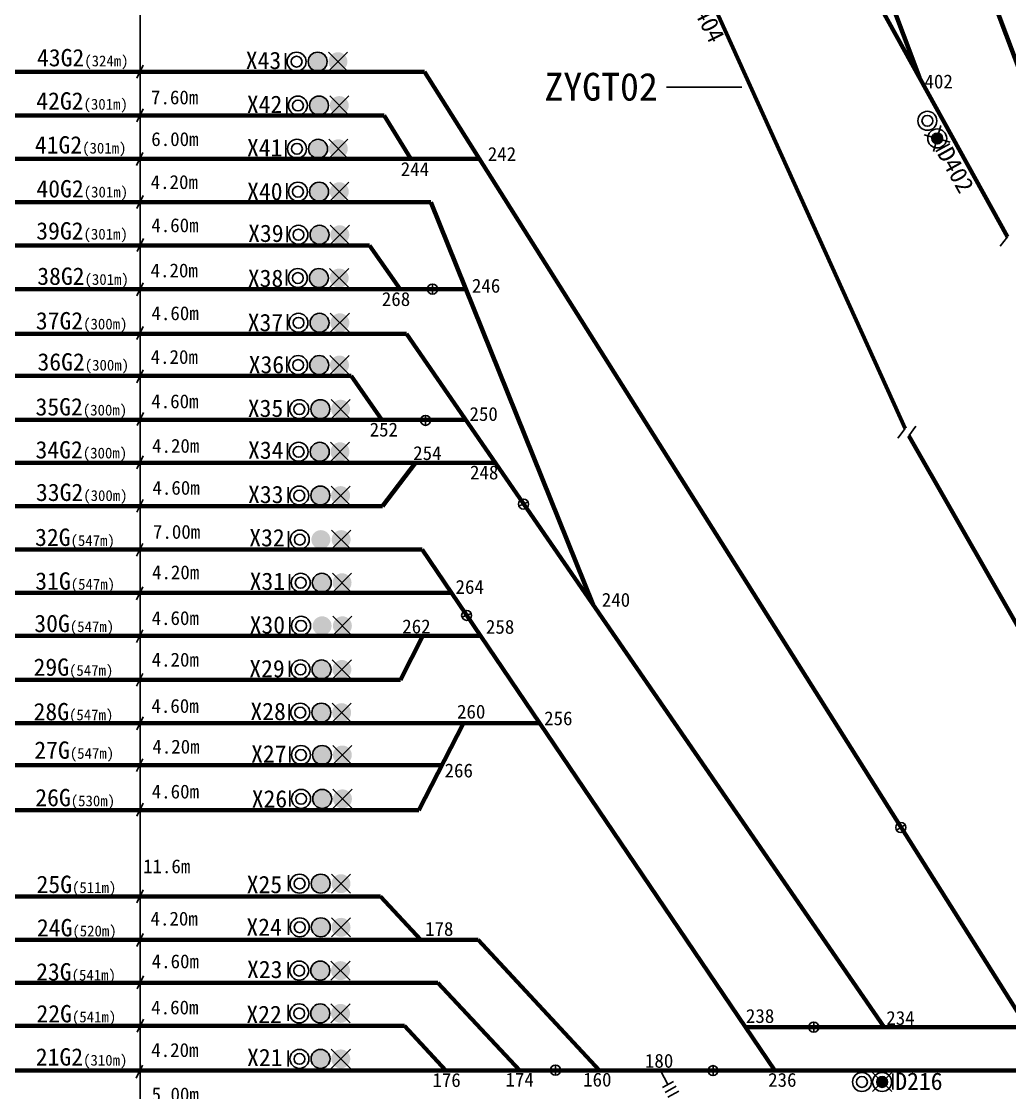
# Model space of a CAD drawing. Header units: millimetres. Extents: x -17381 to -15684, y 1883 to 2345.
# Drawn here: x -17165.2 to -17108.4, y 1957.3 to 2018.9 of the extents above; entities that cross this region are included whole.
import ezdxf

# ---------------------------------------------------------------- set-up
doc = ezdxf.new("R2010")
doc.units = ezdxf.units.MM
doc.layers.add('1', color=1, linetype='Continuous')
doc.layers.add('站台', color=7, linetype='Continuous')
doc.styles.get("Standard").update_dxf_attribs({"font": ''})
doc.styles.add('宋体', font='')
doc.styles.get('Standard').set_extended_font_data('SimSun')
doc.styles.get('宋体').set_extended_font_data('SimSun')

# ---------------------------------------------------------------- blocks, each defined once
blk = doc.blocks.new('qxjyj')
at = {"layer": '1', "color": 1}
blk.add_line((0, 1.6), (0, -1.6), dxfattribs=at)
blk.add_circle((-0.01, 0), 1.6, dxfattribs=at)

msp = doc.modelspace()

# ---------------------------------------------------------------- hatches: boundary and pattern name
at = {"lineweight": -3}
for points in [[(-17148.734, 2016.623, 1), (-17147.642, 2016.623, 1)], [(-17148.659, 2014.095, 1), (-17147.567, 2014.095, 1)], [(-17148.713, 2011.606, 1), (-17147.621, 2011.606, 1)], [(-17148.655, 2009.136, 1), (-17147.563, 2009.136, 1)], [(-17148.628, 2006.656, 1), (-17147.536, 2006.656, 1)], [(-17148.664, 2004.165, 1), (-17147.572, 2004.165, 1)], [(-17148.625, 2001.588, 1), (-17147.533, 2001.588, 1)], [(-17148.646, 1999.153, 1), (-17147.554, 1999.153, 1)], [(-17148.582, 1996.611, 1), (-17147.49, 1996.611, 1)], [(-17148.617, 1994.158, 1), (-17147.525, 1994.158, 1)], [(-17148.582, 1991.636, 1), (-17147.49, 1991.636, 1)], [(-17148.55, 1989.102, 1), (-17147.458, 1989.102, 1)], [(-17148.498, 1986.617, 1), (-17147.406, 1986.617, 1)], [(-17148.479, 1984.138, 1), (-17147.387, 1984.138, 1)], [(-17148.509, 1981.625, 1), (-17147.417, 1981.625, 1)], [(-17148.524, 1979.138, 1), (-17147.432, 1979.138, 1)], [(-17148.483, 1976.7, 1), (-17147.391, 1976.7, 1)], [(-17148.474, 1974.171, 1), (-17147.382, 1974.171, 1)], [(-17148.56, 1969.29, 1), (-17147.468, 1969.29, 1)], [(-17148.556, 1966.777, 1), (-17147.464, 1966.777, 1)], [(-17148.585, 1964.283, 1), (-17147.493, 1964.283, 1)], [(-17148.585, 1961.819, 1), (-17147.493, 1961.819, 1)], [(-17148.57, 1959.199, 1), (-17147.478, 1959.199, 1)]]:
    msp.add_hatch(color=2, dxfattribs=at).paths.add_polyline_path(points)
h = msp.add_hatch(color=1, dxfattribs=at)
h.paths.add_polyline_path([(-17147.407, 2017.009, 0.198912), (-17147.567, 2016.623, 0.198912), (-17147.407, 2016.237), (-17147.021, 2016.623)])
h.paths.add_polyline_path([(-17147.407, 2017.009), (-17147.021, 2016.623), (-17146.635, 2017.009, 0.414214)])
h.paths.add_polyline_path([(-17146.635, 2017.009), (-17147.021, 2016.623), (-17146.635, 2016.237, 0.198912), (-17146.475, 2016.623, 0.198912)])
h.paths.add_polyline_path([(-17146.635, 2016.237), (-17147.021, 2016.623), (-17147.407, 2016.237, 0.414214)])
h = msp.add_hatch(color=1, dxfattribs=at)
h.paths.add_polyline_path([(-17147.407, 2016.237, -0.198912), (-17147.567, 2016.623, -0.198912), (-17147.407, 2017.009), (-17147.021, 2016.623)])
h.paths.add_polyline_path([(-17147.407, 2016.237), (-17147.021, 2016.623), (-17146.635, 2016.237, -0.414214)])
h.paths.add_polyline_path([(-17146.635, 2016.237), (-17147.021, 2016.623), (-17146.635, 2017.009, -0.198912), (-17146.475, 2016.623, -0.198912)])
h.paths.add_polyline_path([(-17146.635, 2017.009), (-17147.021, 2016.623), (-17147.407, 2017.009, -0.414214)])
h = msp.add_hatch(color=1, dxfattribs=at)
h.paths.add_polyline_path([(-17147.331, 2014.481, 0.198912), (-17147.491, 2014.095, 0.198912), (-17147.331, 2013.709), (-17146.945, 2014.095)])
h.paths.add_polyline_path([(-17147.331, 2014.481), (-17146.945, 2014.095), (-17146.559, 2014.481, 0.414214)])
h.paths.add_polyline_path([(-17146.559, 2014.481), (-17146.945, 2014.095), (-17146.559, 2013.709, 0.198912), (-17146.399, 2014.095, 0.198912)])
h.paths.add_polyline_path([(-17146.559, 2013.709), (-17146.945, 2014.095), (-17147.331, 2013.709, 0.414214)])
h = msp.add_hatch(color=1, dxfattribs=at)
h.paths.add_polyline_path([(-17147.331, 2013.709, -0.198912), (-17147.491, 2014.095, -0.198912), (-17147.331, 2014.481), (-17146.945, 2014.095)])
h.paths.add_polyline_path([(-17147.331, 2013.709), (-17146.945, 2014.095), (-17146.559, 2013.709, -0.414214)])
h.paths.add_polyline_path([(-17146.559, 2013.709), (-17146.945, 2014.095), (-17146.559, 2014.481, -0.198912), (-17146.399, 2014.095, -0.198912)])
h.paths.add_polyline_path([(-17146.559, 2014.481), (-17146.945, 2014.095), (-17147.331, 2014.481, -0.414214)])
h = msp.add_hatch(color=1, dxfattribs=at)
h.paths.add_polyline_path([(-17147.386, 2011.992, 0.198912), (-17147.546, 2011.606, 0.198912), (-17147.386, 2011.22), (-17147, 2011.606)])
h.paths.add_polyline_path([(-17147.386, 2011.992), (-17147, 2011.606), (-17146.613, 2011.992, 0.414214)])
h.paths.add_polyline_path([(-17146.613, 2011.992), (-17147, 2011.606), (-17146.613, 2011.22, 0.198912), (-17146.454, 2011.606, 0.198912)])
h.paths.add_polyline_path([(-17146.613, 2011.22), (-17147, 2011.606), (-17147.386, 2011.22, 0.414214)])
h = msp.add_hatch(color=1, dxfattribs=at)
h.paths.add_polyline_path([(-17147.386, 2011.22, -0.198912), (-17147.546, 2011.606, -0.198912), (-17147.386, 2011.992), (-17147, 2011.606)])
h.paths.add_polyline_path([(-17147.386, 2011.22), (-17147, 2011.606), (-17146.613, 2011.22, -0.414214)])
h.paths.add_polyline_path([(-17146.613, 2011.22), (-17147, 2011.606), (-17146.613, 2011.992, -0.198912), (-17146.454, 2011.606, -0.198912)])
h.paths.add_polyline_path([(-17146.613, 2011.992), (-17147, 2011.606), (-17147.386, 2011.992, -0.414214)])
h = msp.add_hatch(color=5, dxfattribs=at)
h.paths.add_polyline_path([(-17112.445, 2012.503), (-17112.531, 2012.203), (-17112.23, 2012.118, 0.414214)])
h.paths.add_polyline_path([(-17112.531, 2012.203), (-17112.445, 2012.503, 0.198912), (-17112.683, 2012.475, 0.198912), (-17112.831, 2012.288)])
h.paths.add_polyline_path([(-17112.531, 2012.203), (-17112.831, 2012.288, 0.414214), (-17112.616, 2011.903)])
h.paths.add_polyline_path([(-17112.23, 2012.118), (-17112.531, 2012.203), (-17112.616, 2011.903, 0.198912), (-17112.378, 2011.93, 0.198912)])
h = msp.add_hatch(color=1, dxfattribs=at)
h.paths.add_polyline_path([(-17147.328, 2009.522, 0.198912), (-17147.488, 2009.136, 0.198912), (-17147.328, 2008.75), (-17146.942, 2009.136)])
h.paths.add_polyline_path([(-17147.328, 2009.522), (-17146.942, 2009.136), (-17146.555, 2009.522, 0.414214)])
h.paths.add_polyline_path([(-17146.555, 2009.522), (-17146.942, 2009.136), (-17146.555, 2008.75, 0.198912), (-17146.396, 2009.136, 0.198912)])
h.paths.add_polyline_path([(-17146.555, 2008.75), (-17146.942, 2009.136), (-17147.328, 2008.75, 0.414214)])
h = msp.add_hatch(color=1, dxfattribs=at)
h.paths.add_polyline_path([(-17147.328, 2008.75, -0.198912), (-17147.488, 2009.136, -0.198912), (-17147.328, 2009.522), (-17146.942, 2009.136)])
h.paths.add_polyline_path([(-17147.328, 2008.75), (-17146.942, 2009.136), (-17146.555, 2008.75, -0.414214)])
h.paths.add_polyline_path([(-17146.555, 2008.75), (-17146.942, 2009.136), (-17146.555, 2009.522, -0.198912), (-17146.396, 2009.136, -0.198912)])
h.paths.add_polyline_path([(-17146.555, 2009.522), (-17146.942, 2009.136), (-17147.328, 2009.522, -0.414214)])
h = msp.add_hatch(color=1, dxfattribs=at)
h.paths.add_polyline_path([(-17147.301, 2007.042, 0.198912), (-17147.461, 2006.656, 0.198912), (-17147.301, 2006.27), (-17146.915, 2006.656)])
h.paths.add_polyline_path([(-17147.301, 2007.042), (-17146.915, 2006.656), (-17146.529, 2007.042, 0.414214)])
h.paths.add_polyline_path([(-17146.529, 2007.042), (-17146.915, 2006.656), (-17146.529, 2006.27, 0.198912), (-17146.369, 2006.656, 0.198912)])
h.paths.add_polyline_path([(-17146.529, 2006.27), (-17146.915, 2006.656), (-17147.301, 2006.27, 0.414214)])
h = msp.add_hatch(color=1, dxfattribs=at)
h.paths.add_polyline_path([(-17147.301, 2006.27, -0.198912), (-17147.461, 2006.656, -0.198912), (-17147.301, 2007.042), (-17146.915, 2006.656)])
h.paths.add_polyline_path([(-17147.301, 2006.27), (-17146.915, 2006.656), (-17146.529, 2006.27, -0.414214)])
h.paths.add_polyline_path([(-17146.529, 2006.27), (-17146.915, 2006.656), (-17146.529, 2007.042, -0.198912), (-17146.369, 2006.656, -0.198912)])
h.paths.add_polyline_path([(-17146.529, 2007.042), (-17146.915, 2006.656), (-17147.301, 2007.042, -0.414214)])
h = msp.add_hatch(color=1, dxfattribs=at)
h.paths.add_polyline_path([(-17147.336, 2004.551, 0.198912), (-17147.496, 2004.165, 0.198912), (-17147.336, 2003.779), (-17146.95, 2004.165)])
h.paths.add_polyline_path([(-17147.336, 2004.551), (-17146.95, 2004.165), (-17146.564, 2004.551, 0.414214)])
h.paths.add_polyline_path([(-17146.564, 2004.551), (-17146.95, 2004.165), (-17146.564, 2003.779, 0.198912), (-17146.404, 2004.165, 0.198912)])
h.paths.add_polyline_path([(-17146.564, 2003.779), (-17146.95, 2004.165), (-17147.336, 2003.779, 0.414214)])
h = msp.add_hatch(color=1, dxfattribs=at)
h.paths.add_polyline_path([(-17147.336, 2003.779, -0.198912), (-17147.496, 2004.165, -0.198912), (-17147.336, 2004.551), (-17146.95, 2004.165)])
h.paths.add_polyline_path([(-17147.336, 2003.779), (-17146.95, 2004.165), (-17146.564, 2003.779, -0.414214)])
h.paths.add_polyline_path([(-17146.564, 2003.779), (-17146.95, 2004.165), (-17146.564, 2004.551, -0.198912), (-17146.404, 2004.165, -0.198912)])
h.paths.add_polyline_path([(-17146.564, 2004.551), (-17146.95, 2004.165), (-17147.336, 2004.551, -0.414214)])
h = msp.add_hatch(color=1, dxfattribs=at)
h.paths.add_polyline_path([(-17147.297, 2001.974, 0.198912), (-17147.457, 2001.588, 0.198912), (-17147.297, 2001.202), (-17146.911, 2001.588)])
h.paths.add_polyline_path([(-17147.297, 2001.974), (-17146.911, 2001.588), (-17146.525, 2001.974, 0.414214)])
h.paths.add_polyline_path([(-17146.525, 2001.974), (-17146.911, 2001.588), (-17146.525, 2001.202, 0.198912), (-17146.365, 2001.588, 0.198912)])
h.paths.add_polyline_path([(-17146.525, 2001.202), (-17146.911, 2001.588), (-17147.297, 2001.202, 0.414214)])
h = msp.add_hatch(color=1, dxfattribs=at)
h.paths.add_polyline_path([(-17147.297, 2001.202, -0.198912), (-17147.457, 2001.588, -0.198912), (-17147.297, 2001.974), (-17146.911, 2001.588)])
h.paths.add_polyline_path([(-17147.297, 2001.202), (-17146.911, 2001.588), (-17146.525, 2001.202, -0.414214)])
h.paths.add_polyline_path([(-17146.525, 2001.202), (-17146.911, 2001.588), (-17146.525, 2001.974, -0.198912), (-17146.365, 2001.588, -0.198912)])
h.paths.add_polyline_path([(-17146.525, 2001.974), (-17146.911, 2001.588), (-17147.297, 2001.974, -0.414214)])
h = msp.add_hatch(color=1, dxfattribs=at)
h.paths.add_polyline_path([(-17147.318, 1999.539, 0.198912), (-17147.478, 1999.153, 0.198912), (-17147.318, 1998.767), (-17146.932, 1999.153)])
h.paths.add_polyline_path([(-17147.318, 1999.539), (-17146.932, 1999.153), (-17146.546, 1999.539, 0.414214)])
h.paths.add_polyline_path([(-17146.546, 1999.539), (-17146.932, 1999.153), (-17146.546, 1998.767, 0.198912), (-17146.386, 1999.153, 0.198912)])
h.paths.add_polyline_path([(-17146.546, 1998.767), (-17146.932, 1999.153), (-17147.318, 1998.767, 0.414214)])
h = msp.add_hatch(color=1, dxfattribs=at)
h.paths.add_polyline_path([(-17147.318, 1998.767, -0.198912), (-17147.478, 1999.153, -0.198912), (-17147.318, 1999.539), (-17146.932, 1999.153)])
h.paths.add_polyline_path([(-17147.318, 1998.767), (-17146.932, 1999.153), (-17146.546, 1998.767, -0.414214)])
h.paths.add_polyline_path([(-17146.546, 1998.767), (-17146.932, 1999.153), (-17146.546, 1999.539, -0.198912), (-17146.386, 1999.153, -0.198912)])
h.paths.add_polyline_path([(-17146.546, 1999.539), (-17146.932, 1999.153), (-17147.318, 1999.539, -0.414214)])
h = msp.add_hatch(color=1, dxfattribs=at)
h.paths.add_polyline_path([(-17147.254, 1996.997, 0.198912), (-17147.414, 1996.611, 0.198912), (-17147.254, 1996.225), (-17146.868, 1996.611)])
h.paths.add_polyline_path([(-17147.254, 1996.997), (-17146.868, 1996.611), (-17146.482, 1996.997, 0.414214)])
h.paths.add_polyline_path([(-17146.482, 1996.997), (-17146.868, 1996.611), (-17146.482, 1996.225, 0.198912), (-17146.322, 1996.611, 0.198912)])
h.paths.add_polyline_path([(-17146.482, 1996.225), (-17146.868, 1996.611), (-17147.254, 1996.225, 0.414214)])
h = msp.add_hatch(color=1, dxfattribs=at)
h.paths.add_polyline_path([(-17147.254, 1996.225, -0.198912), (-17147.414, 1996.611, -0.198912), (-17147.254, 1996.997), (-17146.868, 1996.611)])
h.paths.add_polyline_path([(-17147.254, 1996.225), (-17146.868, 1996.611), (-17146.482, 1996.225, -0.414214)])
h.paths.add_polyline_path([(-17146.482, 1996.225), (-17146.868, 1996.611), (-17146.482, 1996.997, -0.198912), (-17146.322, 1996.611, -0.198912)])
h.paths.add_polyline_path([(-17146.482, 1996.997), (-17146.868, 1996.611), (-17147.254, 1996.997, -0.414214)])
h = msp.add_hatch(color=1, dxfattribs=at)
h.paths.add_polyline_path([(-17147.29, 1994.544, 0.198912), (-17147.45, 1994.158, 0.198912), (-17147.29, 1993.772), (-17146.904, 1994.158)])
h.paths.add_polyline_path([(-17147.29, 1994.544), (-17146.904, 1994.158), (-17146.517, 1994.544, 0.414214)])
h.paths.add_polyline_path([(-17146.517, 1994.544), (-17146.904, 1994.158), (-17146.517, 1993.772, 0.198912), (-17146.358, 1994.158, 0.198912)])
h.paths.add_polyline_path([(-17146.517, 1993.772), (-17146.904, 1994.158), (-17147.29, 1993.772, 0.414214)])
h = msp.add_hatch(color=1, dxfattribs=at)
h.paths.add_polyline_path([(-17147.29, 1993.772, -0.198912), (-17147.45, 1994.158, -0.198912), (-17147.29, 1994.544), (-17146.904, 1994.158)])
h.paths.add_polyline_path([(-17147.29, 1993.772), (-17146.904, 1994.158), (-17146.517, 1993.772, -0.414214)])
h.paths.add_polyline_path([(-17146.517, 1993.772), (-17146.904, 1994.158), (-17146.517, 1994.544, -0.198912), (-17146.358, 1994.158, -0.198912)])
h.paths.add_polyline_path([(-17146.517, 1994.544), (-17146.904, 1994.158), (-17147.29, 1994.544, -0.414214)])
h = msp.add_hatch(color=1, dxfattribs=at)
h.paths.add_polyline_path([(-17147.254, 1992.022, 0.198912), (-17147.414, 1991.636, 0.198912), (-17147.254, 1991.25), (-17146.868, 1991.636)])
h.paths.add_polyline_path([(-17147.254, 1992.022), (-17146.868, 1991.636), (-17146.482, 1992.022, 0.414214)])
h.paths.add_polyline_path([(-17146.482, 1992.022), (-17146.868, 1991.636), (-17146.482, 1991.25, 0.198912), (-17146.322, 1991.636, 0.198912)])
h.paths.add_polyline_path([(-17146.482, 1991.25), (-17146.868, 1991.636), (-17147.254, 1991.25, 0.414214)])
h = msp.add_hatch(color=1, dxfattribs=at)
h.paths.add_polyline_path([(-17147.254, 1991.25, -0.198912), (-17147.414, 1991.636, -0.198912), (-17147.254, 1992.022), (-17146.868, 1991.636)])
h.paths.add_polyline_path([(-17147.254, 1991.25), (-17146.868, 1991.636), (-17146.482, 1991.25, -0.414214)])
h.paths.add_polyline_path([(-17146.482, 1991.25), (-17146.868, 1991.636), (-17146.482, 1992.022, -0.198912), (-17146.322, 1991.636, -0.198912)])
h.paths.add_polyline_path([(-17146.482, 1992.022), (-17146.868, 1991.636), (-17147.254, 1992.022, -0.414214)])
h = msp.add_hatch(color=1, dxfattribs=at)
h.paths.add_polyline_path([(-17147.223, 1988.716, -0.198912), (-17147.383, 1989.102, -0.198912), (-17147.223, 1989.488), (-17146.837, 1989.102)])
h.paths.add_polyline_path([(-17147.223, 1988.716), (-17146.837, 1989.102), (-17146.45, 1988.716, -0.414214)])
h.paths.add_polyline_path([(-17146.45, 1988.716), (-17146.837, 1989.102), (-17146.45, 1989.488, -0.198912), (-17146.291, 1989.102, -0.198912)])
h.paths.add_polyline_path([(-17146.45, 1989.488), (-17146.837, 1989.102), (-17147.223, 1989.488, -0.414214)])
h = msp.add_hatch(color=1, dxfattribs=at)
h.paths.add_polyline_path([(-17147.171, 1987.003, 0.198912), (-17147.331, 1986.617, 0.198912), (-17147.171, 1986.231), (-17146.785, 1986.617)])
h.paths.add_polyline_path([(-17147.171, 1987.003), (-17146.785, 1986.617), (-17146.398, 1987.003, 0.414214)])
h.paths.add_polyline_path([(-17146.398, 1987.003), (-17146.785, 1986.617), (-17146.398, 1986.231, 0.198912), (-17146.239, 1986.617, 0.198912)])
h.paths.add_polyline_path([(-17146.398, 1986.231), (-17146.785, 1986.617), (-17147.171, 1986.231, 0.414214)])
h = msp.add_hatch(color=1, dxfattribs=at)
h.paths.add_polyline_path([(-17147.171, 1986.231, -0.198912), (-17147.331, 1986.617, -0.198912), (-17147.171, 1987.003), (-17146.785, 1986.617)])
h.paths.add_polyline_path([(-17147.171, 1986.231), (-17146.785, 1986.617), (-17146.398, 1986.231, -0.414214)])
h.paths.add_polyline_path([(-17146.398, 1986.231), (-17146.785, 1986.617), (-17146.398, 1987.003, -0.198912), (-17146.239, 1986.617, -0.198912)])
h.paths.add_polyline_path([(-17146.398, 1987.003), (-17146.785, 1986.617), (-17147.171, 1987.003, -0.414214)])
h = msp.add_hatch(color=1, dxfattribs=at)
h.paths.add_polyline_path([(-17147.152, 1983.752, -0.198912), (-17147.312, 1984.138, -0.198912), (-17147.152, 1984.524), (-17146.766, 1984.138)])
h.paths.add_polyline_path([(-17147.152, 1983.752), (-17146.766, 1984.138), (-17146.38, 1983.752, -0.414214)])
h.paths.add_polyline_path([(-17146.38, 1983.752), (-17146.766, 1984.138), (-17146.38, 1984.524, -0.198912), (-17146.22, 1984.138, -0.198912)])
h.paths.add_polyline_path([(-17146.38, 1984.524), (-17146.766, 1984.138), (-17147.152, 1984.524, -0.414214)])
h = msp.add_hatch(color=1, dxfattribs=at)
h.paths.add_polyline_path([(-17147.182, 1982.011, 0.198912), (-17147.342, 1981.625, 0.198912), (-17147.182, 1981.239), (-17146.796, 1981.625)])
h.paths.add_polyline_path([(-17147.182, 1982.011), (-17146.796, 1981.625), (-17146.41, 1982.011, 0.414214)])
h.paths.add_polyline_path([(-17146.41, 1982.011), (-17146.796, 1981.625), (-17146.41, 1981.239, 0.198912), (-17146.25, 1981.625, 0.198912)])
h.paths.add_polyline_path([(-17146.41, 1981.239), (-17146.796, 1981.625), (-17147.182, 1981.239, 0.414214)])
h = msp.add_hatch(color=1, dxfattribs=at)
h.paths.add_polyline_path([(-17147.182, 1981.239, -0.198912), (-17147.342, 1981.625, -0.198912), (-17147.182, 1982.011), (-17146.796, 1981.625)])
h.paths.add_polyline_path([(-17147.182, 1981.239), (-17146.796, 1981.625), (-17146.41, 1981.239, -0.414214)])
h.paths.add_polyline_path([(-17146.41, 1981.239), (-17146.796, 1981.625), (-17146.41, 1982.011, -0.198912), (-17146.25, 1981.625, -0.198912)])
h.paths.add_polyline_path([(-17146.41, 1982.011), (-17146.796, 1981.625), (-17147.182, 1982.011, -0.414214)])
h = msp.add_hatch(color=1, dxfattribs=at)
h.paths.add_polyline_path([(-17147.196, 1979.524, 0.198912), (-17147.356, 1979.138, 0.198912), (-17147.196, 1978.752), (-17146.81, 1979.138)])
h.paths.add_polyline_path([(-17147.196, 1979.524), (-17146.81, 1979.138), (-17146.424, 1979.524, 0.414214)])
h.paths.add_polyline_path([(-17146.424, 1979.524), (-17146.81, 1979.138), (-17146.424, 1978.752, 0.198912), (-17146.264, 1979.138, 0.198912)])
h.paths.add_polyline_path([(-17146.424, 1978.752), (-17146.81, 1979.138), (-17147.196, 1978.752, 0.414214)])
h = msp.add_hatch(color=1, dxfattribs=at)
h.paths.add_polyline_path([(-17147.196, 1978.752, -0.198912), (-17147.356, 1979.138, -0.198912), (-17147.196, 1979.524), (-17146.81, 1979.138)])
h.paths.add_polyline_path([(-17147.196, 1978.752), (-17146.81, 1979.138), (-17146.424, 1978.752, -0.414214)])
h.paths.add_polyline_path([(-17146.424, 1978.752), (-17146.81, 1979.138), (-17146.424, 1979.524, -0.198912), (-17146.264, 1979.138, -0.198912)])
h.paths.add_polyline_path([(-17146.424, 1979.524), (-17146.81, 1979.138), (-17147.196, 1979.524, -0.414214)])
h = msp.add_hatch(color=1, dxfattribs=at)
h.paths.add_polyline_path([(-17147.156, 1977.086, 0.198912), (-17147.316, 1976.7, 0.198912), (-17147.156, 1976.314), (-17146.77, 1976.7)])
h.paths.add_polyline_path([(-17147.156, 1977.086), (-17146.77, 1976.7), (-17146.383, 1977.086, 0.414214)])
h.paths.add_polyline_path([(-17146.383, 1977.086), (-17146.77, 1976.7), (-17146.383, 1976.314, 0.198912), (-17146.224, 1976.7, 0.198912)])
h.paths.add_polyline_path([(-17146.383, 1976.314), (-17146.77, 1976.7), (-17147.156, 1976.314, 0.414214)])
h = msp.add_hatch(color=1, dxfattribs=at)
h.paths.add_polyline_path([(-17147.156, 1976.314, -0.198912), (-17147.316, 1976.7, -0.198912), (-17147.156, 1977.086), (-17146.77, 1976.7)])
h.paths.add_polyline_path([(-17147.156, 1976.314), (-17146.77, 1976.7), (-17146.383, 1976.314, -0.414214)])
h.paths.add_polyline_path([(-17146.383, 1976.314), (-17146.77, 1976.7), (-17146.383, 1977.086, -0.198912), (-17146.224, 1976.7, -0.198912)])
h.paths.add_polyline_path([(-17146.383, 1977.086), (-17146.77, 1976.7), (-17147.156, 1977.086, -0.414214)])
h = msp.add_hatch(color=1, dxfattribs=at)
h.paths.add_polyline_path([(-17147.147, 1974.558, 0.198912), (-17147.307, 1974.171, 0.198912), (-17147.147, 1973.785), (-17146.761, 1974.171)])
h.paths.add_polyline_path([(-17147.147, 1974.558), (-17146.761, 1974.171), (-17146.375, 1974.558, 0.414214)])
h.paths.add_polyline_path([(-17146.375, 1974.558), (-17146.761, 1974.171), (-17146.375, 1973.785, 0.198912), (-17146.215, 1974.171, 0.198912)])
h.paths.add_polyline_path([(-17146.375, 1973.785), (-17146.761, 1974.171), (-17147.147, 1973.785, 0.414214)])
h = msp.add_hatch(color=1, dxfattribs=at)
h.paths.add_polyline_path([(-17147.147, 1973.785, -0.198912), (-17147.307, 1974.171, -0.198912), (-17147.147, 1974.558), (-17146.761, 1974.171)])
h.paths.add_polyline_path([(-17147.147, 1973.785), (-17146.761, 1974.171), (-17146.375, 1973.785, -0.414214)])
h.paths.add_polyline_path([(-17146.375, 1973.785), (-17146.761, 1974.171), (-17146.375, 1974.558, -0.198912), (-17146.215, 1974.171, -0.198912)])
h.paths.add_polyline_path([(-17146.375, 1974.558), (-17146.761, 1974.171), (-17147.147, 1974.558, -0.414214)])
h = msp.add_hatch(color=1, dxfattribs=at)
h.paths.add_polyline_path([(-17147.233, 1969.676, 0.198912), (-17147.393, 1969.29, 0.198912), (-17147.233, 1968.904), (-17146.847, 1969.29)])
h.paths.add_polyline_path([(-17147.233, 1969.676), (-17146.847, 1969.29), (-17146.461, 1969.676, 0.414214)])
h.paths.add_polyline_path([(-17146.461, 1969.676), (-17146.847, 1969.29), (-17146.461, 1968.904, 0.198912), (-17146.301, 1969.29, 0.198912)])
h.paths.add_polyline_path([(-17146.461, 1968.904), (-17146.847, 1969.29), (-17147.233, 1968.904, 0.414214)])
h = msp.add_hatch(color=1, dxfattribs=at)
h.paths.add_polyline_path([(-17147.233, 1968.904, -0.198912), (-17147.393, 1969.29, -0.198912), (-17147.233, 1969.676), (-17146.847, 1969.29)])
h.paths.add_polyline_path([(-17147.233, 1968.904), (-17146.847, 1969.29), (-17146.461, 1968.904, -0.414214)])
h.paths.add_polyline_path([(-17146.461, 1968.904), (-17146.847, 1969.29), (-17146.461, 1969.676, -0.198912), (-17146.301, 1969.29, -0.198912)])
h.paths.add_polyline_path([(-17146.461, 1969.676), (-17146.847, 1969.29), (-17147.233, 1969.676, -0.414214)])
h = msp.add_hatch(color=1, dxfattribs=at)
h.paths.add_polyline_path([(-17147.229, 1967.163, 0.198912), (-17147.389, 1966.777, 0.198912), (-17147.229, 1966.391), (-17146.843, 1966.777)])
h.paths.add_polyline_path([(-17147.229, 1967.163), (-17146.843, 1966.777), (-17146.457, 1967.163, 0.414214)])
h.paths.add_polyline_path([(-17146.457, 1967.163), (-17146.843, 1966.777), (-17146.457, 1966.391, 0.198912), (-17146.297, 1966.777, 0.198912)])
h.paths.add_polyline_path([(-17146.457, 1966.391), (-17146.843, 1966.777), (-17147.229, 1966.391, 0.414214)])
h = msp.add_hatch(color=1, dxfattribs=at)
h.paths.add_polyline_path([(-17147.229, 1966.391, -0.198912), (-17147.389, 1966.777, -0.198912), (-17147.229, 1967.163), (-17146.843, 1966.777)])
h.paths.add_polyline_path([(-17147.229, 1966.391), (-17146.843, 1966.777), (-17146.457, 1966.391, -0.414214)])
h.paths.add_polyline_path([(-17146.457, 1966.391), (-17146.843, 1966.777), (-17146.457, 1967.163, -0.198912), (-17146.297, 1966.777, -0.198912)])
h.paths.add_polyline_path([(-17146.457, 1967.163), (-17146.843, 1966.777), (-17147.229, 1967.163, -0.414214)])
h = msp.add_hatch(color=1, dxfattribs=at)
h.paths.add_polyline_path([(-17147.258, 1964.67, 0.198912), (-17147.418, 1964.283, 0.198912), (-17147.258, 1963.897), (-17146.872, 1964.283)])
h.paths.add_polyline_path([(-17147.258, 1964.67), (-17146.872, 1964.283), (-17146.486, 1964.67, 0.414214)])
h.paths.add_polyline_path([(-17146.486, 1964.67), (-17146.872, 1964.283), (-17146.486, 1963.897, 0.198912), (-17146.326, 1964.283, 0.198912)])
h.paths.add_polyline_path([(-17146.486, 1963.897), (-17146.872, 1964.283), (-17147.258, 1963.897, 0.414214)])
h = msp.add_hatch(color=1, dxfattribs=at)
h.paths.add_polyline_path([(-17147.258, 1963.897, -0.198912), (-17147.418, 1964.283, -0.198912), (-17147.258, 1964.67), (-17146.872, 1964.283)])
h.paths.add_polyline_path([(-17147.258, 1963.897), (-17146.872, 1964.283), (-17146.486, 1963.897, -0.414214)])
h.paths.add_polyline_path([(-17146.486, 1963.897), (-17146.872, 1964.283), (-17146.486, 1964.67, -0.198912), (-17146.326, 1964.283, -0.198912)])
h.paths.add_polyline_path([(-17146.486, 1964.67), (-17146.872, 1964.283), (-17147.258, 1964.67, -0.414214)])
h = msp.add_hatch(color=1, dxfattribs=at)
h.paths.add_polyline_path([(-17147.258, 1962.205, 0.198912), (-17147.418, 1961.819, 0.198912), (-17147.258, 1961.433), (-17146.872, 1961.819)])
h.paths.add_polyline_path([(-17147.258, 1962.205), (-17146.872, 1961.819), (-17146.486, 1962.205, 0.414214)])
h.paths.add_polyline_path([(-17146.486, 1962.205), (-17146.872, 1961.819), (-17146.486, 1961.433, 0.198912), (-17146.326, 1961.819, 0.198912)])
h.paths.add_polyline_path([(-17146.486, 1961.433), (-17146.872, 1961.819), (-17147.258, 1961.433, 0.414214)])
h = msp.add_hatch(color=1, dxfattribs=at)
h.paths.add_polyline_path([(-17147.258, 1961.433, -0.198912), (-17147.418, 1961.819, -0.198912), (-17147.258, 1962.205), (-17146.872, 1961.819)])
h.paths.add_polyline_path([(-17147.258, 1961.433), (-17146.872, 1961.819), (-17146.486, 1961.433, -0.414214)])
h.paths.add_polyline_path([(-17146.486, 1961.433), (-17146.872, 1961.819), (-17146.486, 1962.205, -0.198912), (-17146.326, 1961.819, -0.198912)])
h.paths.add_polyline_path([(-17146.486, 1962.205), (-17146.872, 1961.819), (-17147.258, 1962.205, -0.414214)])
h = msp.add_hatch(color=1, dxfattribs=at)
h.paths.add_polyline_path([(-17147.243, 1959.585, 0.198912), (-17147.403, 1959.199, 0.198912), (-17147.243, 1958.813), (-17146.857, 1959.199)])
h.paths.add_polyline_path([(-17147.243, 1959.585), (-17146.857, 1959.199), (-17146.47, 1959.585, 0.414214)])
h.paths.add_polyline_path([(-17146.47, 1959.585), (-17146.857, 1959.199), (-17146.47, 1958.813, 0.198912), (-17146.311, 1959.199, 0.198912)])
h.paths.add_polyline_path([(-17146.47, 1958.813), (-17146.857, 1959.199), (-17147.243, 1958.813, 0.414214)])
h = msp.add_hatch(color=1, dxfattribs=at)
h.paths.add_polyline_path([(-17147.243, 1958.813, -0.198912), (-17147.403, 1959.199, -0.198912), (-17147.243, 1959.585), (-17146.857, 1959.199)])
h.paths.add_polyline_path([(-17147.243, 1958.813), (-17146.857, 1959.199), (-17146.47, 1958.813, -0.414214)])
h.paths.add_polyline_path([(-17146.47, 1958.813), (-17146.857, 1959.199), (-17146.47, 1959.585, -0.198912), (-17146.311, 1959.199, -0.198912)])
h.paths.add_polyline_path([(-17146.47, 1959.585), (-17146.857, 1959.199), (-17147.243, 1959.585, -0.414214)])
h = msp.add_hatch(color=5, dxfattribs=at)
h.paths.add_polyline_path([(-17115.921, 1958.09), (-17115.7, 1957.869), (-17115.48, 1958.09, 0.414214)])
h.paths.add_polyline_path([(-17115.7, 1957.869), (-17115.921, 1958.09, 0.198912), (-17116.012, 1957.869, 0.198912), (-17115.921, 1957.648)])
h.paths.add_polyline_path([(-17115.7, 1957.869), (-17115.921, 1957.648, 0.414214), (-17115.48, 1957.648)])
h.paths.add_polyline_path([(-17115.48, 1958.09), (-17115.7, 1957.869), (-17115.48, 1957.648, 0.198912), (-17115.388, 1957.869, 0.198912)])

# ---------------------------------------------------------------- linework, layer by layer
for p, q in [((-17158.417, 2093.547), (-17158.409, 1906.013)), ((-17150.043, 2016.188), (-17150.043, 2017.113)), ((-17146.469, 2016.071), (-17147.572, 2017.174)), ((-17146.469, 2017.174), (-17147.572, 2016.071)), ((-17146.469, 2017.174), (-17147.572, 2016.071)), ((-17146.469, 2016.071), (-17147.572, 2017.174)), ((-17149.968, 2013.66), (-17149.968, 2014.585)), ((-17146.394, 2013.543), (-17147.497, 2014.646)), ((-17146.394, 2014.646), (-17147.497, 2013.543)), ((-17146.394, 2014.646), (-17147.497, 2013.543)), ((-17146.394, 2013.543), (-17147.497, 2014.646)), ((-17112.318, 2012.953), (-17112.743, 2011.452)), ((-17150.022, 2011.171), (-17150.022, 2012.097)), ((-17146.448, 2011.054), (-17147.551, 2012.157)), ((-17146.448, 2012.157), (-17147.551, 2011.054)), ((-17146.448, 2012.157), (-17147.551, 2011.054)), ((-17146.448, 2011.054), (-17147.551, 2012.157)), ((-17113.281, 2012.415), (-17111.78, 2011.99)), ((-17112.607, 2011.448), (-17111.799, 2011.899)), ((-17149.964, 2008.701), (-17149.964, 2009.627)), ((-17146.39, 2008.585), (-17147.493, 2009.688)), ((-17146.39, 2009.688), (-17147.493, 2008.585)), ((-17146.39, 2009.688), (-17147.493, 2008.585)), ((-17146.39, 2008.585), (-17147.493, 2009.688)), ((-17149.937, 2006.221), (-17149.937, 2007.146)), ((-17146.363, 2006.104), (-17147.467, 2007.207)), ((-17146.363, 2007.207), (-17147.467, 2006.104)), ((-17146.363, 2007.207), (-17147.467, 2006.104)), ((-17146.363, 2006.104), (-17147.467, 2007.207)), ((-17108.479, 2006.543), (-17108.899, 2006.007)), ((-17149.973, 2003.73), (-17149.973, 2004.655)), ((-17146.399, 2003.613), (-17147.502, 2004.716)), ((-17146.399, 2004.716), (-17147.502, 2003.613)), ((-17146.399, 2004.716), (-17147.502, 2003.613)), ((-17146.399, 2003.613), (-17147.502, 2004.716)), ((-17149.934, 2001.154), (-17149.934, 2002.079)), ((-17146.36, 2001.037), (-17147.463, 2002.14)), ((-17146.36, 2002.14), (-17147.463, 2001.037)), ((-17146.36, 2002.14), (-17147.463, 2001.037)), ((-17146.36, 2001.037), (-17147.463, 2002.14)), ((-17146.381, 1998.601), (-17147.484, 1999.704)), ((-17146.381, 1999.704), (-17147.484, 1998.601)), ((-17146.381, 1999.704), (-17147.484, 1998.601)), ((-17146.381, 1998.601), (-17147.484, 1999.704)), ((-17149.955, 1998.718), (-17149.955, 1999.644)), ((-17149.891, 1996.176), (-17149.891, 1997.101)), ((-17146.317, 1996.059), (-17147.42, 1997.162)), ((-17146.317, 1997.162), (-17147.42, 1996.059)), ((-17146.317, 1997.162), (-17147.42, 1996.059)), ((-17146.317, 1996.059), (-17147.42, 1997.162)), ((-17114.377, 1995.491), (-17114.801, 1994.95)), ((-17114.168, 1995.081), (-17113.757, 1995.63)), ((-17149.926, 1993.723), (-17149.926, 1994.648)), ((-17146.352, 1993.606), (-17147.455, 1994.709)), ((-17146.352, 1994.709), (-17147.455, 1993.606)), ((-17146.352, 1994.709), (-17147.455, 1993.606)), ((-17146.352, 1993.606), (-17147.455, 1994.709)), ((-17149.891, 1991.202), (-17149.891, 1992.127)), ((-17146.317, 1991.085), (-17147.42, 1992.188)), ((-17146.317, 1992.188), (-17147.42, 1991.085)), ((-17146.317, 1992.188), (-17147.42, 1991.085)), ((-17146.317, 1991.085), (-17147.42, 1992.188)), ((-17149.859, 1988.667), (-17149.859, 1989.593)), ((-17146.285, 1989.653), (-17147.388, 1988.55)), ((-17146.285, 1988.55), (-17147.388, 1989.653)), ((-17149.807, 1986.182), (-17149.807, 1987.108)), ((-17146.233, 1986.065), (-17147.336, 1987.169)), ((-17146.233, 1987.169), (-17147.336, 1986.065)), ((-17146.233, 1987.169), (-17147.336, 1986.065)), ((-17146.233, 1986.065), (-17147.336, 1987.169)), ((-17149.788, 1983.703), (-17149.788, 1984.629)), ((-17146.214, 1984.689), (-17147.317, 1983.586)), ((-17146.214, 1983.586), (-17147.317, 1984.689)), ((-17149.818, 1981.19), (-17149.818, 1982.116)), ((-17146.244, 1981.074), (-17147.347, 1982.177)), ((-17146.244, 1982.177), (-17147.347, 1981.074)), ((-17146.244, 1982.177), (-17147.347, 1981.074)), ((-17146.244, 1981.074), (-17147.347, 1982.177)), ((-17149.833, 1978.704), (-17149.833, 1979.629)), ((-17146.259, 1978.587), (-17147.362, 1979.69)), ((-17146.259, 1979.69), (-17147.362, 1978.587)), ((-17146.259, 1979.69), (-17147.362, 1978.587)), ((-17146.259, 1978.587), (-17147.362, 1979.69)), ((-17149.792, 1976.265), (-17149.792, 1977.191)), ((-17146.218, 1976.148), (-17147.321, 1977.251)), ((-17146.218, 1977.251), (-17147.321, 1976.148)), ((-17146.218, 1977.251), (-17147.321, 1976.148)), ((-17146.218, 1976.148), (-17147.321, 1977.251)), ((-17149.783, 1973.737), (-17149.783, 1974.662)), ((-17146.209, 1973.62), (-17147.312, 1974.723)), ((-17146.209, 1974.723), (-17147.312, 1973.62)), ((-17146.209, 1974.723), (-17147.312, 1973.62)), ((-17146.209, 1973.62), (-17147.312, 1974.723)), ((-17149.869, 1968.856), (-17149.869, 1969.781)), ((-17146.295, 1968.739), (-17147.399, 1969.842)), ((-17146.295, 1969.842), (-17147.399, 1968.739)), ((-17146.295, 1969.842), (-17147.399, 1968.739)), ((-17146.295, 1968.739), (-17147.399, 1969.842)), ((-17149.865, 1966.342), (-17149.865, 1967.267)), ((-17146.291, 1966.225), (-17147.394, 1967.328)), ((-17146.291, 1967.328), (-17147.394, 1966.225)), ((-17146.291, 1967.328), (-17147.394, 1966.225)), ((-17146.291, 1966.225), (-17147.394, 1967.328)), ((-17149.894, 1963.849), (-17149.894, 1964.774)), ((-17146.32, 1963.732), (-17147.423, 1964.835)), ((-17146.32, 1964.835), (-17147.423, 1963.732)), ((-17146.32, 1964.835), (-17147.423, 1963.732)), ((-17146.32, 1963.732), (-17147.423, 1964.835)), ((-17149.894, 1961.385), (-17149.894, 1962.31)), ((-17146.32, 1961.268), (-17147.423, 1962.371)), ((-17146.32, 1962.371), (-17147.423, 1961.268)), ((-17146.32, 1962.371), (-17147.423, 1961.268)), ((-17146.32, 1961.268), (-17147.423, 1962.371)), ((-17149.879, 1958.764), (-17149.879, 1959.69)), ((-17146.305, 1958.647), (-17147.408, 1959.751)), ((-17146.305, 1959.751), (-17147.408, 1958.647)), ((-17146.305, 1959.751), (-17147.408, 1958.647)), ((-17146.305, 1958.647), (-17147.408, 1959.751)), ((-17116.252, 1957.318), (-17115.149, 1958.421)), ((-17116.252, 1958.421), (-17115.149, 1957.318)), ((-17127.716, 1957.9), (-17128.342, 1957.544)), ((-17115.078, 1957.434), (-17115.078, 1958.36)), ((-17128.184, 1957.266), (-17127.558, 1957.621)), ((-17127.4, 1957.343), (-17128.026, 1956.987))]:
    msp.add_line(p, q, dxfattribs=at)
at = {"color": 1, "lineweight": 60}
for p, q in [((-17135.903, 2091.028), (-17104.541, 2007.454)), ((-17140.586, 2053.541), (-17114.377, 1995.491))]:
    msp.add_line(p, q, dxfattribs=at)
at = {"color": 6, "lineweight": 60}
for p, q in [((-17113.548, 2015.705), (-17127.808, 2053.812)), ((-17194.732, 1988.528), (-17142.179, 1988.528)), ((-17140.487, 1986.028), (-17195.815, 1986.028)), ((-17192.086, 1983.56), (-17138.817, 1983.56)), ((-17142.132, 1983.555), (-17143.427, 1981.028)), ((-17143.427, 1981.028), (-17194.401, 1981.028)), ((-17196.708, 1978.528), (-17135.411, 1978.528)), ((-17189.187, 1976.118), (-17141.035, 1976.118)), ((-17189.344, 1973.53), (-17142.367, 1973.53)), ((-17144.563, 1968.549), (-17196.843, 1968.549)), ((-17138.953, 1966.051), (-17199.105, 1966.051)), ((-17141.264, 1963.582), (-17201.341, 1963.582)), ((-17203.583, 1961.107), (-17143.195, 1961.107)), ((-17123.568, 1961.028), (-17119.632, 1961.027)), ((-17212.334, 1958.528), (-17036.617, 1958.528))]:
    msp.add_line(p, q, dxfattribs=at)
at = {"color": 0}
for p, q in [((-17158.228, 2016.413), (-17158.591, 2015.669)), ((-17158.237, 2013.902), (-17158.6, 2013.157)), ((-17158.246, 2011.397), (-17158.61, 2010.653)), ((-17158.228, 2008.921), (-17158.591, 2008.176)), ((-17158.218, 2006.435), (-17158.582, 2005.69)), ((-17158.237, 2003.878), (-17158.6, 2003.133)), ((-17158.228, 2001.364), (-17158.591, 2000.619)), ((-17158.237, 1998.876), (-17158.6, 1998.131)), ((-17158.218, 1996.418), (-17158.582, 1995.673)), ((-17158.227, 1993.918), (-17158.591, 1993.174)), ((-17158.228, 1991.418), (-17158.591, 1990.674)), ((-17158.256, 1988.883), (-17158.619, 1988.139)), ((-17158.249, 1986.373), (-17158.612, 1985.628)), ((-17158.249, 1983.911), (-17158.612, 1983.167)), ((-17158.249, 1981.397), (-17158.612, 1980.653)), ((-17158.24, 1978.9), (-17158.603, 1978.156)), ((-17158.249, 1976.484), (-17158.612, 1975.739)), ((-17158.231, 1973.924), (-17158.594, 1973.179)), ((-17158.231, 1968.927), (-17158.594, 1968.182)), ((-17158.24, 1966.421), (-17158.603, 1965.676)), ((-17158.222, 1963.978), (-17158.585, 1963.234)), ((-17158.222, 1961.49), (-17158.585, 1960.745)), ((-17158.266, 1958.839), (-17158.63, 1958.095))]:
    msp.add_line(p, q, dxfattribs=at)
at = {"color": 124, "lineweight": -3}
for p, q in [((-17147.021, 2016.623), (-17147.021, 2016.623)), ((-17147.021, 2016.623), (-17147.021, 2016.623)), ((-17146.945, 2014.095), (-17146.945, 2014.095)), ((-17146.945, 2014.095), (-17146.945, 2014.095)), ((-17112.531, 2012.203), (-17112.531, 2012.203)), ((-17112.531, 2012.203), (-17112.531, 2012.203)), ((-17147, 2011.606), (-17147, 2011.606)), ((-17147, 2011.606), (-17147, 2011.606)), ((-17146.942, 2009.136), (-17146.942, 2009.136)), ((-17146.942, 2009.136), (-17146.942, 2009.136)), ((-17146.915, 2006.656), (-17146.915, 2006.656)), ((-17146.915, 2006.656), (-17146.915, 2006.656)), ((-17146.95, 2004.165), (-17146.95, 2004.165)), ((-17146.95, 2004.165), (-17146.95, 2004.165)), ((-17146.911, 2001.588), (-17146.911, 2001.588)), ((-17146.911, 2001.588), (-17146.911, 2001.588)), ((-17146.932, 1999.153), (-17146.932, 1999.153)), ((-17146.932, 1999.153), (-17146.932, 1999.153)), ((-17146.868, 1996.611), (-17146.868, 1996.611)), ((-17146.868, 1996.611), (-17146.868, 1996.611)), ((-17146.904, 1994.158), (-17146.904, 1994.158)), ((-17146.904, 1994.158), (-17146.904, 1994.158)), ((-17146.868, 1991.636), (-17146.868, 1991.636)), ((-17146.868, 1991.636), (-17146.868, 1991.636)), ((-17146.837, 1989.102), (-17146.837, 1989.102)), ((-17146.837, 1989.102), (-17146.837, 1989.102)), ((-17147.553, 1986.153), (-17147.553, 1986.153)), ((-17147.553, 1986.153), (-17147.553, 1986.153)), ((-17146.785, 1986.617), (-17146.785, 1986.617)), ((-17146.785, 1986.617), (-17146.785, 1986.617)), ((-17146.796, 1981.625), (-17146.796, 1981.625)), ((-17146.796, 1981.625), (-17146.796, 1981.625)), ((-17146.81, 1979.138), (-17146.81, 1979.138)), ((-17146.81, 1979.138), (-17146.81, 1979.138)), ((-17146.77, 1976.7), (-17146.77, 1976.7)), ((-17146.77, 1976.7), (-17146.77, 1976.7)), ((-17146.761, 1974.171), (-17146.761, 1974.171)), ((-17146.761, 1974.171), (-17146.761, 1974.171)), ((-17144.781, 1973.512), (-17144.781, 1973.512)), ((-17144.781, 1973.512), (-17144.781, 1973.512)), ((-17146.847, 1969.29), (-17146.847, 1969.29)), ((-17146.847, 1969.29), (-17146.847, 1969.29)), ((-17146.843, 1966.777), (-17146.843, 1966.777)), ((-17146.843, 1966.777), (-17146.843, 1966.777)), ((-17146.872, 1964.283), (-17146.872, 1964.283)), ((-17146.872, 1964.283), (-17146.872, 1964.283)), ((-17146.872, 1961.819), (-17146.872, 1961.819)), ((-17146.872, 1961.819), (-17146.872, 1961.819)), ((-17146.857, 1959.199), (-17146.857, 1959.199)), ((-17146.857, 1959.199), (-17146.857, 1959.199)), ((-17115.7, 1957.869), (-17115.7, 1957.869)), ((-17115.7, 1957.869), (-17115.7, 1957.869))]:
    msp.add_line(p, q, dxfattribs=at)
at = {"color": 5, "lineweight": 60}
for p, q in [((-17142.038, 2016.028), (-17194.016, 2016.028)), ((-17196.462, 2013.528), (-17144.369, 2013.528)), ((-17138.886, 2011.028), (-17206.937, 2011.028)), ((-17196.749, 2008.528), (-17141.675, 2008.528)), ((-17132.323, 1985.339), (-17141.675, 2008.528)), ((-17145.199, 2006.028), (-17197.75, 2006.028)), ((-17204.3, 2003.52), (-17139.656, 2003.52)), ((-17143.077, 2000.956), (-17200.858, 2000.956)), ((-17201.654, 1998.528), (-17146.263, 1998.528)), ((-17139.666, 1996.004), (-17198.9, 1996.004)), ((-17114.168, 1995.081), (-17095.614, 1962.614)), ((-17201.349, 1993.528), (-17137.962, 1993.528)), ((-17144.451, 1991.029), (-17196.381, 1991.029)), ((-17119.632, 1961.027), (-17031.91, 1961.028))]:
    msp.add_line(p, q, dxfattribs=at)
at = {"color": 1, "lineweight": -3}
msp.add_line((-17128.102, 2015.162), (-17123.783, 2015.162), dxfattribs=at)
at = {"color": 5, "lineweight": -3}
for p, q in [((-17112.318, 2012.953), (-17112.743, 2011.452)), ((-17113.281, 2012.415), (-17111.78, 2011.99)), ((-17116.252, 1958.421), (-17115.149, 1957.318)), ((-17116.252, 1957.318), (-17115.149, 1958.421))]:
    msp.add_line(p, q, dxfattribs=at)
at = {"color": 6, "lineweight": -3}
msp.add_line((-17128.463, 1958.528), (-17128.026, 1957.724), dxfattribs=at)
at = {"lineweight": -3}
for centre, radius in [((-17149.4, 2016.623), 0.546), ((-17149.4, 2016.623), 0.312), ((-17149.325, 2014.095), 0.546), ((-17149.325, 2014.095), 0.312), ((-17113.097, 2013.217), 0.546), ((-17113.097, 2013.217), 0.312), ((-17149.379, 2011.606), 0.546), ((-17149.379, 2011.606), 0.312), ((-17149.321, 2009.136), 0.546), ((-17149.321, 2009.136), 0.312), ((-17149.295, 2006.656), 0.546), ((-17149.295, 2006.656), 0.312), ((-17149.33, 2004.165), 0.546), ((-17149.33, 2004.165), 0.312), ((-17149.291, 2001.588), 0.546), ((-17149.291, 2001.588), 0.312), ((-17149.312, 1999.153), 0.546), ((-17149.312, 1999.153), 0.312), ((-17149.248, 1996.611), 0.546), ((-17149.248, 1996.611), 0.312), ((-17149.283, 1994.158), 0.546), ((-17149.283, 1994.158), 0.312), ((-17149.248, 1991.636), 0.546), ((-17149.248, 1991.636), 0.312), ((-17149.216, 1989.102), 0.546), ((-17149.216, 1989.102), 0.312), ((-17149.164, 1986.617), 0.546), ((-17149.164, 1986.617), 0.312), ((-17149.145, 1984.138), 0.546), ((-17149.145, 1984.138), 0.312), ((-17149.175, 1981.625), 0.546), ((-17149.175, 1981.625), 0.312), ((-17149.19, 1979.138), 0.546), ((-17149.19, 1979.138), 0.312), ((-17149.149, 1976.7), 0.546), ((-17149.149, 1976.7), 0.312), ((-17149.141, 1974.171), 0.546), ((-17149.141, 1974.171), 0.312), ((-17149.227, 1969.29), 0.546), ((-17149.227, 1969.29), 0.312), ((-17149.222, 1966.777), 0.546), ((-17149.222, 1966.777), 0.312), ((-17149.251, 1964.283), 0.546), ((-17149.251, 1964.283), 0.312), ((-17149.251, 1961.819), 0.546), ((-17149.251, 1961.819), 0.312), ((-17149.236, 1959.199), 0.546), ((-17149.236, 1959.199), 0.312), ((-17116.861, 1957.869), 0.546), ((-17116.861, 1957.869), 0.312)]:
    msp.add_circle(centre, radius, dxfattribs=at)
at = {"color": 2, "lineweight": -3}
for centre in [(-17148.188, 2016.623), (-17148.113, 2014.095), (-17148.167, 2011.606), (-17148.109, 2009.136), (-17148.082, 2006.656), (-17148.118, 2004.165), (-17148.079, 2001.588), (-17148.1, 1999.153), (-17148.036, 1996.611), (-17148.071, 1994.158), (-17148.036, 1991.636), (-17147.952, 1986.617), (-17147.963, 1981.625), (-17147.978, 1979.138), (-17147.937, 1976.7), (-17147.928, 1974.171), (-17148.014, 1969.29), (-17148.01, 1966.777), (-17148.039, 1964.283), (-17148.039, 1961.819), (-17148.024, 1959.199)]:
    msp.add_circle(centre, 0.546, dxfattribs=at)
at = {"color": 5, "lineweight": -3}
for centre, radius in [((-17112.531, 2012.203), 0.546), ((-17112.531, 2012.203), 0.312), ((-17115.7, 1957.869), 0.546), ((-17115.7, 1957.869), 0.312)]:
    msp.add_circle(centre, radius, dxfattribs=at)
at = {"layer": '站台', "color": 6, "lineweight": 60}
for p, q in [((-17135.849, 2056.022), (-17108.479, 2006.543)), ((-17142.179, 1988.528), (-17121.876, 1958.528)), ((-17142.367, 1973.53), (-17139.793, 1978.528)), ((-17144.563, 1968.549), (-17142.249, 1966.051)), ((-17138.953, 1966.051), (-17131.971, 1958.528)), ((-17141.264, 1963.582), (-17136.562, 1958.527)), ((-17143.195, 1961.107), (-17140.81, 1958.531))]:
    msp.add_line(p, q, dxfattribs=at)
at = {"layer": '站台', "color": 5, "lineweight": 60}
for p, q in [((-17142.038, 2016.028), (-17107.359, 1961.028)), ((-17144.369, 2013.528), (-17142.833, 2011.028)), ((-17145.199, 2006.028), (-17143.431, 2003.52)), ((-17143.077, 2000.956), (-17115.586, 1961.031)), ((-17146.263, 1998.528), (-17144.487, 1996.004)), ((-17144.451, 1991.029), (-17142.554, 1993.528))]:
    msp.add_line(p, q, dxfattribs=at)

# ---------------------------------------------------------------- block references
at = {"color": 0}
for p, xscale, yscale, zscale, rotation in [((-17141.577, 2003.526), 0.1799999999996984, 0.1799999999996984, 0.1799999999996984, 0.07014464790900053), ((-17141.977, 1995.969), 0.1799999999996984, 0.1799999999996984, 0.1799999999996984, 0.07014464790900053), ((-17136.342, 1991.147), 0.1800000000001099, 0.1800000000001099, 0.1800000000001099, 115.5441367368231), ((-17139.615, 1984.741), 0.1799999999995492, 0.1799999999995492, 0.1799999999995492, 109.5641144339584), ((-17114.624, 1972.523), 0.179999999999398, 0.179999999999398, 0.179999999999398, 120.3096124630547), ((-17119.632, 1961.027), 0.1799999999996984, 0.1799999999996984, 0.1799999999996984, 0.07014464790900053), ((-17134.499, 1958.552), 0.1799999999996984, 0.1799999999996984, 0.1799999999996984, 0.07014464790900053), ((-17125.432, 1958.524), 0.1799999999996984, 0.1799999999996984, 0.1799999999996984, 0.07014464790900053)]:
    msp.add_blockref('qxjyj', p, dxfattribs=dict(at, xscale=xscale, yscale=yscale, zscale=zscale, rotation=rotation))

# ---------------------------------------------------------------- texts
at = {"color": 124, "lineweight": -3, "char_height": 1, "width": 1.49222, "attachment_point": 1, "style": '宋体'}
for s, insert, rotation in [('{\\C256;D404}', (-17125.916, 2020.496), 296.17645), ('{\\C256;D402}', (-17111.684, 2011.816), 299.17645)]:
    msp.add_mtext(s, dxfattribs=dict(at, insert=insert, rotation=rotation))
at = {"color": 124, "lineweight": -3, "style": '宋体'}
for s, insert, char_height, width, attachment_point in [('{\\C256;43G2\\H0.625x;(324m)}', (-17164.345, 2017.353), 1, 3.62344, 1), ('{\\C256;402}', (-17113.262, 2015.883), 0.8, 1.24256, 1), ('{\\C256;42G2\\H0.625x;(301m)}', (-17164.386, 2014.861), 1, 3.62344, 1), ('{\\C256;41G2\\H0.625x;(301m)}', (-17164.466, 2012.333), 1, 3.62344, 1), ('{\\C256;242}', (-17138.398, 2011.706), 0.8, 1.2532, 1), ('{\\C256;244}', (-17143.408, 2010.837), 0.8, 1.2532, 1), ('{\\C256;40G2\\H0.625x;(301m)}', (-17164.375, 2009.805), 1, 3.62344, 1), ('{\\C256;39G2\\H0.625x;(301m)}', (-17164.386, 2007.38), 1, 3.62344, 1), ('{\\C256;38G2\\H0.625x;(301m)}', (-17164.328, 2004.771), 1, 3.62344, 1), ('{\\C256;246}', (-17139.309, 2004.12), 0.8, 1.2532, 1), ('{\\C256;268}', (-17144.494, 2003.354), 0.8, 1.2532, 1), ('{\\C256;37G2\\H0.625x;(300m)}', (-17164.408, 2002.203), 1, 3.62344, 1), ('{\\C256;36G2\\H0.625x;(300m)}', (-17164.315, 1999.836), 1, 3.62344, 1), ('{\\C256;35G2\\H0.625x;(300m)}', (-17164.427, 1997.248), 1, 3.62344, 1), ('{\\C256;250}', (-17139.452, 1996.735), 0.8, 1.2532, 1), ('{\\C256;252}', (-17145.196, 1995.838), 0.8, 1.2532, 1), ('{\\C256;34G2\\H0.625x;(300m)}', (-17164.427, 1994.774), 1, 3.62344, 1), ('{\\C256;254}', (-17142.691, 1994.484), 0.8, 1.2532, 1), ('{\\C256;248}', (-17139.421, 1993.37), 0.8, 1.2532, 1), ('{\\C256;33G2\\H0.625x;(300m)}', (-17164.402, 1992.325), 1, 3.62344, 1), ('{\\C256;32G\\H0.625x;(547m)}', (-17164.453, 1989.736), 1, 3.62344, 1), ('{\\C256;31G\\H0.625x;(547m)}', (-17164.443, 1987.217), 1, 3.62344, 1), ('{\\C256;264}', (-17140.254, 1986.778), 0.8, 1.2532, 1), ('{\\C256;240}', (-17131.835, 1986.035), 0.8, 1.2532, 1), ('{\\C256;30G\\H0.625x;(547m)}', (-17164.496, 1984.777), 1, 3.62344, 1), ('{\\C256;262}', (-17143.32, 1984.503), 0.8, 1.2532, 1), ('{\\C256;258}', (-17138.504, 1984.48), 0.8, 1.2532, 1), ('{\\C256;29G\\H0.625x;(547m)}', (-17164.541, 1982.258), 1, 3.62344, 1), ('{\\C256;28G\\H0.625x;(547m)}', (-17164.541, 1979.694), 1, 3.62344, 1), ('{\\C256;27G\\H0.625x;(547m)}', (-17164.496, 1977.48), 1, 3.62344, 1), ('{\\C256;26G\\H0.625x;(530m)}', (-17164.441, 1974.745), 1, 3.62344, 1), ('{\\C256;25G\\H0.625x;(511m)}', (-17164.369, 1969.751), 1, 3.62344, 1), ('{\\C256;X25}', (-17150.234, 1969.742), 1, 1.49222, 3), ('{\\C256;24G\\H0.625x;(520m)}', (-17164.348, 1967.255), 1, 3.62344, 1), ('{\\C256;X24}', (-17150.253, 1967.288), 1, 1.49222, 3), ('{\\C256;23G\\H0.625x;(541m)}', (-17164.392, 1964.714), 1, 3.62344, 1), ('{\\C256;X23}', (-17150.215, 1964.852), 1, 1.49222, 3), ('{\\C256;22G\\H0.625x;(541m)}', (-17164.373, 1962.304), 1, 3.62344, 1), ('{\\C256;X22}', (-17150.253, 1962.265), 1, 1.49222, 3), ('{\\C256;234}', (-17115.461, 1961.956), 0.8, 1.2532, 1), ('{\\C256;21G2\\H0.625x;(310m)}', (-17164.412, 1959.812), 1, 3.62344, 1), ('{\\C256;X21}', (-17150.214, 1959.782), 1, 1.49222, 3), ('{\\C256;176}', (-17141.585, 1958.382), 0.8, 1.2532, 1), ('{\\C256;174}', (-17137.378, 1958.406), 0.8, 1.2532, 1), ('{\\C256;160}', (-17132.909, 1958.406), 0.8, 1.2532, 1), ('{\\C256;236}', (-17122.261, 1958.392), 0.8, 1.2532, 1), ('{\\C256;D216}', (-17114.944, 1958.411), 1, 1.49222, 1)]:
    msp.add_mtext(s, dxfattribs=dict(at, insert=insert, char_height=char_height, width=width, attachment_point=attachment_point))
at = {"color": 124, "lineweight": -3, "char_height": 1, "width": 1.49222, "attachment_point": 3}
for s, insert in [('{\\C256;X43}', (-17150.287, 2017.196)), ('{\\C256;X42}', (-17150.225, 2014.669)), ('{\\C256;X41}', (-17150.217, 2012.172)), ('{\\C256;X40}', (-17150.209, 2009.649)), ('{\\C256;X39}', (-17150.151, 2007.242)), ('{\\C256;X38}', (-17150.168, 2004.651)), ('{\\C256;X37}', (-17150.176, 2002.104)), ('{\\C256;X36}', (-17150.119, 1999.68)), ('{\\C256;X35}', (-17150.17, 1997.166)), ('{\\C256;X34}', (-17150.156, 1994.754)), ('{\\C256;X33}', (-17150.155, 1992.201)), ('{\\C256;X32}', (-17150.086, 1989.712)), ('{\\C256;X31}', (-17150.064, 1987.204)), ('{\\C256;X30}', (-17150.064, 1984.692)), ('{\\C256;X29}', (-17150.085, 1982.172)), ('{\\C256;X28}', (-17150.02, 1979.708)), ('{\\C256;X27}', (-17149.979, 1977.263)), ('{\\C256;X26}', (-17149.944, 1974.673))]:
    msp.add_mtext(s, dxfattribs=dict(at, insert=insert))
at = {"color": 1, "lineweight": -3, "insert": (-17135.14, 2015.98), "char_height": 1.6, "width": 7.07028, "attachment_point": 1, "style": '宋体'}
msp.add_mtext('ZYGT02', dxfattribs=at)
at = {"lineweight": -3, "char_height": 0.8, "width": 2.6829, "attachment_point": 1, "style": '宋体'}
for s, insert in [('7.60m', (-17157.78, 2014.967)), ('6.00m', (-17157.766, 2012.564)), ('4.20m', (-17157.799, 2010.09)), ('4.60m', (-17157.764, 2007.604)), ('4.20m', (-17157.805, 2005.002)), ('4.60m', (-17157.754, 2002.538)), ('4.20m', (-17157.802, 2000.021)), ('4.60m', (-17157.766, 1997.466)), ('4.20m', (-17157.721, 1994.902)), ('4.60m', (-17157.698, 1992.487)), ('7.00m', (-17157.67, 1989.95)), ('4.20m', (-17157.724, 1987.619)), ('4.60m', (-17157.746, 1984.984)), ('4.20m', (-17157.744, 1982.589)), ('4.60m', (-17157.757, 1979.926)), ('4.20m', (-17157.703, 1977.581)), ('4.60m', (-17157.739, 1974.995)), ('11.6m', (-17158.24, 1970.69)), ('4.20m', (-17157.809, 1967.676)), ('4.60m', (-17157.741, 1965.218)), ('4.60m', (-17157.769, 1962.565)), ('4.20m', (-17157.767, 1960.11)), ('5.00m', (-17157.748, 1957.557))]:
    msp.add_mtext(s, dxfattribs=dict(at, insert=insert))
at = {"color": 124, "lineweight": 60, "char_height": 0.8, "width": 1.2532, "attachment_point": 1, "style": '宋体'}
for s, insert in [('{\\C256;260}', (-17140.169, 1979.596)), ('{\\C256;256}', (-17135.155, 1979.211)), ('{\\C256;266}', (-17140.884, 1976.206)), ('{\\C256;238}', (-17123.54, 1962.069)), ('{\\C256;180}', (-17129.352, 1959.489))]:
    msp.add_mtext(s, dxfattribs=dict(at, insert=insert))
at = {"color": 124, "lineweight": 60, "insert": (-17142.01, 1967.084), "char_height": 0.8, "width": 1.2532, "attachment_point": 1}
msp.add_mtext('{\\C256;178}', dxfattribs=at)

doc.saveas('drawing.dxf')
